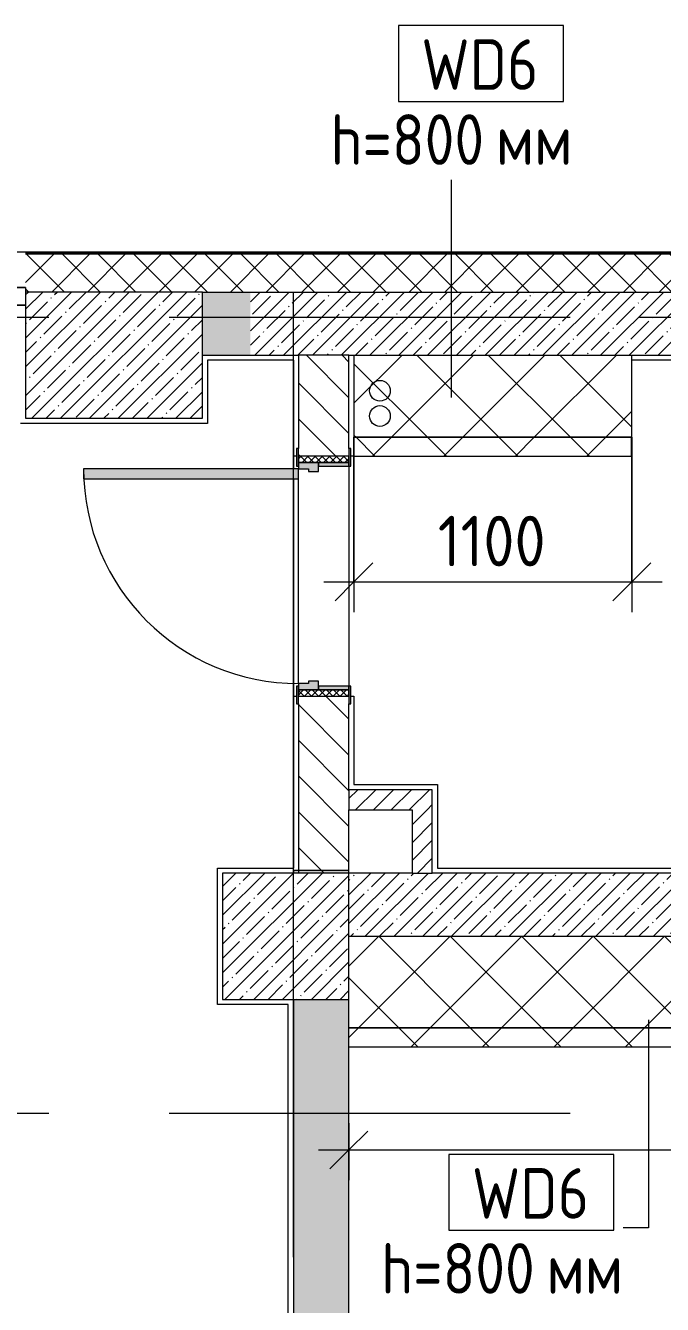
# Model space of a CAD drawing. Header units: millimetres. Extents: x 2623 to 210903, y -8553 to 29000.
# Drawn here: x 56446 to 58966, y 17393 to 22455 of the extents above; entities that cross this region are included whole.
import ezdxf

# ---------------------------------------------------------------- set-up
doc = ezdxf.new("R2010")
doc.units = ezdxf.units.MM
doc.linetypes.add('Осевая', pattern=[3175, 635, -476.25, 1587.5, -476.25])
for name, color, linetype, lineweight in [('A-ANNO-DIMS', 7, 'Continuous', 9), ('A-ANNO-DIMS-100', 7, 'Continuous', 9), ('A-DETL', 7, 'Continuous', 9), ('A-GLAZ', 7, 'Continuous', 9), ('A-WALL', 7, 'Continuous', 9), ('A-WALL-1', 7, 'Continuous', 13), ('A-WALL-IDEN', 7, 'Continuous', 9), ('I-WALL', 7, 'Continuous', 9), ('S-COLS', 7, 'Continuous', 9), ('Оси', 7, 'Continuous', 9), ('Оси-2', 7, 'Осевая', 9)]:
    doc.layers.add(name, color=color, linetype=linetype, lineweight=lineweight)
for name, color, linetype, lineweight, true_color in [('A-DOOR-1', 7, 'Continuous', 9, 0xaaaaaa), ('A-DOOR-2', 7, 'Continuous', 9, 0xe2e2e2), ('A-DOOR-FRAM-1', 7, 'Continuous', 9, 0xe2e2e2), ('A-DOOR-FRAM-2', 7, 'Continuous', 9, 0xaaaaaa), ('A-FLOR-1', 7, 'Continuous', 9, 0xaaaaaa), ('A-WALL-3', 7, 'Continuous', 9, 0xff80c0)]:
    doc.layers.add(name, color=color, linetype=linetype, lineweight=lineweight, true_color=true_color)
doc.styles.add('GOST Common_6', font='GOST_Common.ttf', dxfattribs={"width": 0.9, "height": 200})
doc.styles.add('ISOCPEUR_1', font='isocpeur.ttf', dxfattribs={"width": 0.9, "height": 200})
doc.dimstyles.new('ISO-2_0_0_9К_Средний_округл2', dxfattribs={"dimscale": 304.8, "dimtxt": 199.196235, "dimasz": 0.492126, "dimexe": 0.393701, "dimexo": 0, "dimgap": 0, "dimtad": 1, "dimdec": 0, "dimrnd": 10, "dimzin": 0, "dimdsep": 46, "dimtxsty": 'ISOCPEUR_1', "dimblk1": 'OBLIQUE', "dimblk2": 'OBLIQUE', "dimsah": 1, "dimcen": 0.09, "dimdle": 0.393701, "dimazin": 0, "dimtfac": 1, "dimtdec": 4, "dimtix": 1, "dimtmove": 0, "dimatfit": 3, "dimfxl": 1, "dimtvp": 1, "dimtolj": 1, "dimtzin": 0, "dimarcsym": 2})
pattern_1 = [(45, (-63704.33, 0), (-57.024626, 57.024626), []), (45, (-63647.31, 0), (-57.024626, 57.024626), [100.806, -20.161, 3.353, -16.808])]
pattern_2 = [(45, (-63704.333, 0), (-35.35534, 35.35534), [])]
pattern_3 = [(45, (-139.19, 182.1), (-141.42136, 141.42136), []), (135, (-139.19, 182.1), (-141.42136, -141.42136), [])]
pattern_4 = [(45, (-159.19, -2155.4), (-141.42136, 141.42136), []), (135, (-159.19, -2155.4), (-141.42136, -141.42136), [])]

# ---------------------------------------------------------------- blocks, each defined once
blk = doc.blocks.new('110_Дверь_СКБ_1Ст_Внутренняя1 - Д-8 950x2100h_охрана-V15-План монтажа стен и перегородок 3 этажа в осях 23-33')
at = {"layer": 'A-DOOR-1'}
h = blk.add_hatch(dxfattribs=at)
h.set_pattern_fill('FP_9', color=256, style=0, pattern_type=2)
h.set_pattern_definition([(135, (1826.41, 164.685), (-14.14214, -14.14214), []), (225, (1826.41, 164.685), (14.14214, -14.14214), [])])
h.paths.add_polyline_path([(462.5, -100), (487.5, -100), (487.5, 100), (462.5, 100)])
at = {"layer": 'A-DOOR-2'}
h = blk.add_hatch(color=256, dxfattribs=at)
h.paths.add_polyline_path([(-437.5, 100), (-437.5, 20), (-402.5, 20), (-402.5, 60), (-412.5, 60), (-412.5, 100)])
h.paths.add_polyline_path([(427.5, 60), (427.5, 20), (462.5, 20), (462.5, 100), (437.5, 100), (437.5, 60)])
at = {"layer": 'A-DOOR-FRAM-1'}
for points in [[(397.5, 100), (437.5, 100), (437.5, 950), (397.5, 950), (397.5, 533.6)], [(-492.5, 100), (-422.5, 100), (-422.5, 108), (-492.5, 108)], [(447.5, 100), (517.5, 100), (517.5, 108), (447.5, 108)], [(-437.5, -100), (-422.5, -100), (-422.5, 20), (-437.5, 20)], [(447.5, -100), (462.5, -100), (462.5, 20), (447.5, 20)], [(-492.5, -100), (-492.5, -108), (-422.5, -108), (-422.5, -100)], [(447.5, -100), (447.5, -108), (517.5, -108), (517.5, -100)]]:
    blk.add_hatch(color=256, dxfattribs=at).paths.add_polyline_path(points)
at = {"layer": 'A-DOOR-FRAM-2'}
h = blk.add_hatch(dxfattribs=at)
h.set_pattern_fill('FP_10', color=256, style=0, pattern_type=2)
h.set_pattern_definition([(45, (-296.384, 164.685), (-14.1421, 14.1421), []), (135, (-296.384, 164.685), (-14.1421, -14.1421), [])])
h.paths.add_polyline_path([(-462.5, -100), (-437.5, -100), (-437.5, 100), (-462.5, 100)])
at = {"layer": 'A-DOOR-1'}
for p, q in [((437.5, 950), (397.5, 950)), ((397.5, 950), (397.5, 100)), ((437.5, 100), (437.5, 950)), ((397.5, 100), (437.5, 100))]:
    blk.add_line(p, q, dxfattribs=at)
blk.add_arc((437.5, 100), 850, 90, 180, dxfattribs=at)
at = {"layer": 'A-DOOR-FRAM-2'}
for p, q in [((-422.5, 108), (-492.5, 108)), ((-492.5, 108), (-492.5, 100)), ((-422.5, 100), (-422.5, 108)), ((517.5, 108), (447.5, 108)), ((447.5, 108), (447.5, 100)), ((517.5, 100), (517.5, 108)), ((-492.5, 100), (-422.5, 100)), ((-437.5, 100), (-462.5, 100)), ((-462.5, 100), (-462.5, -100)), ((-412.5, 100), (-437.5, 100)), ((-437.5, 100), (-437.5, 20)), ((-437.5, -100), (-437.5, 100)), ((-422.5, 100), (-437.5, 100)), ((-437.5, 100), (-437.5, 99)), ((-437.5, 99), (-422.5, 99)), ((-422.5, 99), (-422.5, 100)), ((-412.5, 60), (-412.5, 100)), ((-402.5, 60), (-412.5, 60)), ((-402.5, 20), (-402.5, 60)), ((437.5, 60), (427.5, 60)), ((427.5, 60), (427.5, 20)), ((437.5, 100), (437.5, 60)), ((462.5, 100), (437.5, 100)), ((462.5, 100), (447.5, 100)), ((447.5, 100), (447.5, 99)), ((447.5, 100), (517.5, 100)), ((447.5, 99), (462.5, 99)), ((462.5, 20), (462.5, 100)), ((487.5, 100), (462.5, 100)), ((462.5, 100), (462.5, -100)), ((462.5, 99), (462.5, 100)), ((487.5, -100), (487.5, 100)), ((-437.5, 20), (-402.5, 20)), ((-422.5, 20), (-437.5, 20)), ((-437.5, 20), (-437.5, -100)), ((-422.5, -100), (-422.5, 20)), ((427.5, 20), (462.5, 20)), ((462.5, 20), (447.5, 20)), ((447.5, 20), (447.5, -100)), ((462.5, -100), (462.5, 20)), ((-422.5, -100), (-492.5, -100)), ((-492.5, -100), (-492.5, -108)), ((-462.5, -100), (-437.5, -100)), ((-437.5, -100), (-422.5, -100)), ((-422.5, -108), (-422.5, -100)), ((447.5, -100), (462.5, -100)), ((517.5, -100), (447.5, -100)), ((447.5, -100), (447.5, -108)), ((462.5, -100), (487.5, -100)), ((517.5, -108), (517.5, -100)), ((-492.5, -108), (-422.5, -108)), ((447.5, -108), (517.5, -108))]:
    blk.add_line(p, q, dxfattribs=at)
blk = doc.blocks.new('120_Окно_СКБ_1Ст - 120_Окно_СКБ_1Ст 900х2500_h_ с форточкой-V11-План монтажа стен и перегородок 3 этажа в осях 23-33')
at = {"layer": 'A-GLAZ'}
for p, q in [((-450, -127), (-450, -57)), ((-450, -57), (-380, -57)), ((450, -57), (-450, -57)), ((-380, -57), (-380, -127)), ((380, -87), (-380, -87)), ((-380, -87), (-380, -127)), ((-330, -137), (-330, -87)), ((330, -137), (330, -87)), ((380, -127), (380, -57)), ((380, -57), (450, -57)), ((380, -127), (380, -87)), ((450, -57), (450, -127)), ((-380, -127), (-450, -127)), ((-450, -127), (-400, -127)), ((-380, -127), (-400, -127)), ((-400, -127), (-400, -137)), ((-400, -137), (400, -137)), ((400, -137), (-400, -137)), ((-330, -107), (330, -107)), ((330, -117), (-330, -117)), ((450, -127), (380, -127)), ((400, -127), (380, -127)), ((400, -127), (449.8, -127)), ((400, -137), (400, -127))]:
    blk.add_line(p, q, dxfattribs=at)
blk = doc.blocks.new('BSC_Колонна _Прямоугольная - 700х500-23282984-План монтажа стен и перегородок 3 этажа в осях 23-33')
at = {"layer": 'S-COLS'}
h = blk.add_hatch(dxfattribs=at)
h.set_pattern_fill('FP_28', color=256, style=0, pattern_type=2)
h.set_pattern_definition([(45, (-120500, -21150), (-57.024626, 57.024626), []), (45, (-120442.975, -21150), (-57.024626, 57.024626), [100.806, -20.161, 3.353, -16.808])])
h.paths.add_polyline_path([(-340.2, -250), (350, -250), (350, 250), (-350, 250), (-350, -250)])
for p, q in [((350, 250), (-350, 250)), ((-350, 250), (-350, -250)), ((350, -250), (350, 250)), ((-350, -250), (350, -250))]:
    blk.add_line(p, q, dxfattribs=at)
blk = doc.blocks.new('BSC_Колонна _Прямоугольная - 500х500-V19-План монтажа стен и перегородок 3 этажа в осях 23-33')
at = {"layer": 'S-COLS'}
h = blk.add_hatch(dxfattribs=at)
h.set_pattern_fill('FP_37', color=256, style=0, pattern_type=2)
h.set_pattern_definition([(45, (-121180, -18850), (-57.024626, 57.024626), []), (45, (-121122.975, -18850), (-57.024626, 57.024626), [100.806, -20.161, 3.353, -16.808])])
h.paths.add_polyline_path([(-250, -250), (250, -250), (250, 250), (-250, 250), (-250, -158.2)])
for p, q in [((250, 250), (-250, 250)), ((-250, 250), (-250, -250)), ((250, -250), (250, 250)), ((-250, -250), (250, -250))]:
    blk.add_line(p, q, dxfattribs=at)
blk = doc.blocks.new('Зашивка приборов отопления41 - Зашивка приборов отопления-33325756-План монтажа стен и перегородок 3 этажа в осях 23-33')
at = {"layer": 'A-WALL-3'}
h = blk.add_hatch(dxfattribs=at)
h.set_pattern_fill('FP_45', color=256, style=0, pattern_type=2)
h.set_pattern_definition(pattern_3)
h.paths.add_polyline_path([(124655.3, 18669.6), (124690.8, 18669.6), (124690.8, 19032.1), (121290.8, 19032.1), (121290.8, 18669.6), (123840.1, 18669.6)])
h = blk.add_hatch(dxfattribs=at)
h.set_pattern_fill('FP_45', color=256, style=0, pattern_type=2)
h.set_pattern_definition(pattern_3)
h.paths.add_polyline_path([(124647.9, 18594.6), (124690.8, 18594.6), (124690.8, 18669.6), (121290.8, 18669.6), (121290.8, 18594.6), (123840.1, 18594.6)])
for p, q in [((121290.8, 18669.6), (124690.8, 18669.6)), ((124690.8, 18669.6), (121290.8, 18669.6)), ((121290.8, 18594.6), (124690.8, 18594.6))]:
    blk.add_line(p, q, dxfattribs=at)
blk = doc.blocks.new('Зашивка приборов отопления43 - Зашивка приборов отопления-33398518-План монтажа стен и перегородок 3 этажа в осях 23-33')
at = {"layer": 'A-WALL-3'}
h = blk.add_hatch(dxfattribs=at)
h.set_pattern_fill('FP_46', color=256, style=0, pattern_type=2)
h.set_pattern_definition(pattern_4)
h.paths.add_polyline_path([(122390.8, 18669.6), (122390.8, 18994.6), (121290.8, 18994.6), (121290.8, 18669.6), (121910.3, 18669.6)])
h = blk.add_hatch(dxfattribs=at)
h.set_pattern_fill('FP_46', color=256, style=0, pattern_type=2)
h.set_pattern_definition(pattern_4)
h.paths.add_polyline_path([(121290.8, 18594.6), (122389.3, 18594.6), (122389.3, 18669.6), (121290.8, 18669.6)])
for p, q in [((121290.8, 18994.6), (121290.8, 18669.6)), ((122390.8, 18669.6), (122390.8, 18994.6)), ((121290.8, 18669.6), (122390.8, 18669.6)), ((122389.3, 18669.6), (121290.8, 18669.6)), ((121290.8, 18669.6), (121290.8, 18594.6)), ((122389.3, 18594.6), (122389.3, 18669.6)), ((121290.8, 18594.6), (122389.3, 18594.6))]:
    blk.add_line(p, q, dxfattribs=at)
blk = doc.blocks.new('М_стена2 - Типоразмер-30678229-План монтажа стен и перегородок 3 этажа в осях 23-33')
at = {"layer": 'A-WALL-IDEN'}
for p, q in [((3.258, 1.523), (-3.273, 1.523)), ((-3.273, 1.523), (-3.273, -1.477)), ((3.258, -1.477), (3.258, 1.523)), ((-3.273, -1.477), (3.258, -1.477))]:
    blk.add_line(p, q, dxfattribs=at)
blk = doc.blocks.new('DIMBLOCK33-План монтажа стен и перегородок 3 этажа в осях 23-33')
at = {"layer": 'A-ANNO-DIMS-100'}
for p, q in [((57725.7, 18109.9), (57725.7, 17883.8)), ((57725.7, 18003.8), (57725.7, 18109.9)), ((61125.7, 18109.9), (61125.7, 17883.8)), ((61125.7, 18003.8), (61125.7, 18109.9)), ((57605.7, 18003.8), (61245.7, 18003.8))]:
    blk.add_line(p, q, dxfattribs=at)
at = {"layer": 'A-ANNO-DIMS-100', "lineweight": 20}
for p, q in [((57725.7, 18003.8), (57800.7, 18078.8)), ((61125.7, 18003.8), (61200.7, 18078.8)), ((57725.7, 18003.8), (57650.7, 17928.8)), ((61125.7, 18003.8), (61050.7, 17928.8))]:
    blk.add_line(p, q, dxfattribs=at)
at = {"layer": 'A-ANNO-DIMS-100', "color": 0, "insert": (59163.3, 18265.1), "char_height": 200, "width": 629.767, "attachment_point": 1, "line_spacing_factor": 1.149209, "style": 'ISOCPEUR_1'}
blk.add_mtext('3400', dxfattribs=at)
blk = doc.blocks.new('_Oblique')
at = {"color": 0, "linetype": 'ByBlock', "lineweight": -2}
blk.add_line((-0.5, -0.5), (0.5, 0.5), dxfattribs=at)
blk = doc.blocks.new('DIMBLOCK35-План монтажа стен и перегородок 3 этажа в осях 23-33')
at = {"layer": 'A-ANNO-DIMS-100'}
for p, q in [((57745.7, 20825), (57745.7, 20132.9)), ((57745.7, 20252.9), (57745.7, 20825)), ((58845.7, 20825), (58845.7, 20132.9)), ((58845.7, 20252.9), (58845.7, 20825)), ((57625.7, 20252.9), (58965.7, 20252.9))]:
    blk.add_line(p, q, dxfattribs=at)
at = {"layer": 'A-ANNO-DIMS-100', "lineweight": 20}
for p, q in [((57745.7, 20252.9), (57820.7, 20327.9)), ((58845.7, 20252.9), (58920.7, 20327.9)), ((57745.7, 20252.9), (57670.7, 20177.9)), ((58845.7, 20252.9), (58770.7, 20177.9))]:
    blk.add_line(p, q, dxfattribs=at)
at = {"layer": 'A-ANNO-DIMS-100', "color": 0, "insert": (58077.3, 20514.2), "char_height": 200, "width": 524.039, "attachment_point": 1, "line_spacing_factor": 1.149209, "style": 'ISOCPEUR_1'}
blk.add_mtext('1100', dxfattribs=at)

msp = doc.modelspace()

# ---------------------------------------------------------------- hatches: boundary and pattern name
at = {"layer": 'A-WALL'}
h = msp.add_hatch(dxfattribs=at)
h.set_pattern_fill('FP_5', color=256, style=0, pattern_type=2)
h.set_pattern_definition([(45, (-63704.33, 0), (-70.71068, 70.71068), []), (135, (-63704.33, 0), (-70.71068, -70.71068), [])])
h.paths.add_polyline_path([(61375.7, 21400), (61525.7, 21400), (61525.7, 21550), (56445.9, 21550), (56445.9, 21400), (61125.7, 21400)])
h.paths.add_polyline_path([(55545.9, 21400), (55545.9, 21550), (54196.1, 21550), (54196.1, 21400), (55182.3, 21400)])
h.paths.add_polyline_path([(52426.1, 21400), (53296.1, 21400), (53296.1, 21550), (52426.1, 21550)])
h.paths.add_polyline_path([(50996.1, 21400), (50996.1, 21550), (49845.7, 21550), (49845.7, 21400), (50089.6, 21400)])
h.paths.add_polyline_path([(47543.2, 21400), (47545.7, 21400), (47545.7, 21550), (46246.1, 21550), (46246.1, 21400), (47345.7, 21400)])
h.paths.add_polyline_path([(29605.7, 21400), (29605.7, 21550), (29585.7, 21550), (29585.7, 21400)])
h.paths.add_polyline_path([(45346.1, 21400), (45346.1, 21550), (44046.1, 21550), (44046.1, 21400), (44996.9, 21400)])
h.paths.add_polyline_path([(43146.1, 21400), (43146.1, 21550), (41845.9, 21550), (41845.9, 21400), (42450.6, 21400)])
h.paths.add_polyline_path([(40945.9, 21400), (40945.9, 21550), (39745.7, 21550), (39745.7, 21400), (39904.2, 21400)])
h.paths.add_polyline_path([(37357.9, 21400), (37445.7, 21400), (37445.7, 21550), (32905.7, 21550), (32905.7, 21400), (37095.7, 21400)])
at = {"layer": 'I-WALL'}
h = msp.add_hatch(dxfattribs=at)
h.set_pattern_fill('FP_4', color=256, style=0, pattern_type=2)
h.set_pattern_definition(pattern_1)
h.paths.add_polyline_path([(57335.7, 21150), (57335.7, 21400), (57145.7, 21400), (57145.7, 21150)])
h.paths.add_polyline_path([(55500.6, 21150), (55545.9, 21150), (55545.9, 21400), (54196.1, 21400), (54196.1, 21150), (55182.3, 21150)])
h.paths.add_polyline_path([(53296.1, 21150), (53296.1, 21400), (52426.1, 21400), (52426.1, 21150), (53272.5, 21150)])
h.paths.add_polyline_path([(50996.1, 21150), (50996.1, 21400), (49845.7, 21400), (49845.7, 21150), (50726.2, 21150)])
h.paths.add_polyline_path([(46246.1, 21150), (46645.7, 21150), (46645.7, 21400), (46246.1, 21400), (46246.1, 21179.3)])
h.paths.add_polyline_path([(47345.7, 21150), (47545.7, 21150), (47545.7, 21400), (47345.7, 21400), (47345.7, 21275)])
h.paths.add_polyline_path([(45346.1, 21150), (45346.1, 21400), (44046.1, 21400), (44046.1, 21150), (45315.2, 21150)])
h.paths.add_polyline_path([(42450.6, 21150), (43146.1, 21150), (43146.1, 21400), (42345.7, 21400), (42345.7, 21150)])
h.paths.add_polyline_path([(40945.9, 21150), (40945.9, 21400), (39745.7, 21400), (39745.7, 21150), (40859.1, 21150)])
h.paths.add_polyline_path([(37445.7, 21150), (37445.7, 21400), (37095.7, 21400), (37095.7, 21150), (37357.9, 21150)])
h = msp.add_hatch(dxfattribs=at)
h.set_pattern_fill('FP_4', color=256, style=0, pattern_type=2)
h.set_pattern_definition(pattern_1)
h.paths.add_polyline_path([(61125.7, 21150), (61125.7, 21400), (57335.7, 21400), (57335.7, 21150), (60274.9, 21150)])
h = msp.add_hatch(dxfattribs=at)
h.set_pattern_fill('FP_7', color=256, style=0, pattern_type=2)
h.set_pattern_definition([(135, (-63704.33, 0), (-70.71068, -70.71068), [])])
h.paths.add_polyline_path([(57525.7, 19100), (57725.7, 19100), (57725.7, 19800), (57525.7, 19800), (57525.7, 19557)])
h.paths.add_polyline_path([(57525.7, 20750), (57725.7, 20750), (57725.7, 21150), (57525.7, 21150), (57525.7, 20780)])
h = msp.add_hatch(dxfattribs=at)
h.set_pattern_fill('FP_8', color=256, style=0, pattern_type=2)
h.set_pattern_definition(pattern_2)
h.paths.add_polyline_path([(57975.7, 19350), (58055.7, 19350), (58055.7, 19430), (57725.7, 19430), (57725.7, 19350), (57728.6, 19350)])
h = msp.add_hatch(dxfattribs=at)
h.set_pattern_fill('FP_8', color=256, style=0, pattern_type=2)
h.set_pattern_definition(pattern_2)
h.paths.add_polyline_path([(58055.7, 19100), (58055.7, 19350), (57975.7, 19350), (57975.7, 19100)])
h = msp.add_hatch(dxfattribs=at)
h.set_pattern_fill('FP_4', color=256, style=0, pattern_type=2)
h.set_pattern_definition(pattern_1)
h.paths.add_polyline_path([(57725.7, 10380), (57725.7, 10825), (57505.7, 10825), (57505.7, 10380)])
h.paths.add_polyline_path([(57675.7, 12225), (57725.7, 12225), (57725.7, 13400), (57505.7, 13400), (57505.7, 12225), (57645.7, 12225)])
h.paths.add_polyline_path([(57725.7, 13900), (57725.7, 18600), (57505.7, 18600), (57505.7, 13900), (57517.6, 13900)])
h.paths.add_polyline_path([(57725.3, 19100), (57725.7, 19100), (57725.7, 19110), (57505.7, 19110), (57505.7, 19100)])
h = msp.add_hatch(dxfattribs=at)
h.set_pattern_fill('FP_4', color=256, style=0, pattern_type=2)
h.set_pattern_definition(pattern_1)
h.paths.add_polyline_path([(61125.7, 18850), (61125.7, 19100), (57725.7, 19100), (57725.7, 18850), (60274.9, 18850)])

# ---------------------------------------------------------------- linework, layer by layer
at = {"layer": 'A-DETL'}
for centre in [(57848.4, 21009.1), (57848.4, 20909.1)]:
    msp.add_circle(centre, 41, dxfattribs=at)
at = {"layer": 'A-FLOR-1'}
for p, q in [((57505.7, 21130), (57165.7, 21130)), ((57165.7, 21130), (57165.7, 20880)), ((57505.7, 21130), (57505.7, 20700)), ((61105.7, 21130), (58845.7, 21130)), ((57165.7, 20880), (56425.9, 20880)), ((57517.7, 20750), (57505.7, 20750)), ((57745.7, 20750), (57733.7, 20750)), ((57505.7, 20660), (57505.7, 19120)), ((57505.7, 19800), (57517.7, 19800)), ((57733.7, 19800), (57745.7, 19800)), ((57745.7, 19800), (57745.7, 19450)), ((57745.7, 19450), (58075.7, 19450)), ((58075.7, 19450), (58075.7, 19120)), ((57205.7, 18580), (57205.7, 19120)), ((57205.7, 19120), (57505.7, 19120)), ((58075.7, 19120), (61105.7, 19120)), ((57485.7, 18580), (57205.7, 18580)), ((57485.7, 13920), (57485.7, 18580))]:
    msp.add_line(p, q, dxfattribs=at)
at = {"layer": 'A-WALL'}
msp.add_line((61533.7, 21558), (53296.1, 21558), dxfattribs=at)
at = {"layer": 'A-WALL-1'}
for p, q in [((61528.7, 21553), (56445.9, 21553)), ((61525.7, 21550), (56445.9, 21550)), ((57145.7, 21400), (61125.7, 21400)), ((57725.7, 21150), (57525.7, 21150)), ((57725.7, 19430), (57725.7, 19350)), ((57975.7, 19100), (58055.7, 19100))]:
    msp.add_line(p, q, dxfattribs=at)
at = {"layer": 'A-WALL-IDEN'}
for p, q in [((58131.9, 20982), (58131.9, 21843.8)), ((58911.4, 18519.6), (58911.4, 17695.9)), ((58911.4, 17695.9), (58811.4, 17695.9))]:
    msp.add_line(p, q, dxfattribs=at)
at = {"layer": 'I-WALL'}
for p, q in [((57145.7, 21150), (57525.7, 21150)), ((57525.7, 21150), (57525.7, 20780)), ((57725.7, 20780), (57725.7, 21150)), ((57725.7, 21150), (61125.7, 21150)), ((57725.7, 20710), (57725.7, 19840)), ((57525.7, 19850), (57525.7, 20660)), ((57525.7, 19770), (57525.7, 19100)), ((57725.7, 19430), (57725.7, 19770)), ((58055.7, 19430), (57725.7, 19430)), ((58055.7, 19100), (58055.7, 19430)), ((57725.7, 19350), (57975.7, 19350)), ((57725.7, 19100), (57725.7, 19350)), ((57975.7, 19350), (57975.7, 19100)), ((57505.7, 19110), (57505.7, 19100)), ((57725.7, 19110), (57505.7, 19110)), ((57975.7, 19100), (57725.7, 19100)), ((61125.7, 19100), (58055.7, 19100)), ((57725.7, 18850), (61125.7, 18850)), ((57505.7, 18600), (57505.7, 13900)), ((57725.7, 13900), (57725.7, 18600))]:
    msp.add_line(p, q, dxfattribs=at)
at = {"layer": 'Оси'}
for p, q in [((57505.7, 18900), (57505.7, 21400)), ((58875.7, 21300), (61375.7, 21300))]:
    msp.add_line(p, q, dxfattribs=at)
at = {"layer": 'Оси-2'}
for p, q in [((20977.5, 21300), (58875.7, 21300)), ((57505.7, 593.7), (57505.7, 18900)), ((20977.5, 18150), (59025.7, 18150))]:
    msp.add_line(p, q, dxfattribs=at)

# ---------------------------------------------------------------- block references
at = {"layer": 'A-DOOR-1', "rotation": 89.99999999999987}
msp.add_blockref('110_Дверь_СКБ_1Ст_Внутренняя1 - Д-8 950x2100h_охрана-V15-План монтажа стен и перегородок 3 этажа в осях 23-33', (57625.7, 20262.5), dxfattribs=at)
at = {"layer": 'A-GLAZ'}
msp.add_blockref('120_Окно_СКБ_1Ст - 120_Окно_СКБ_1Ст 900х2500_h_ с форточкой-V11-План монтажа стен и перегородок 3 этажа в осях 23-33', (55995.9, 21475), dxfattribs=at)
at = {"layer": 'A-WALL-3'}
for name, p in [('Зашивка приборов отопления43 - Зашивка приборов отопления-33398518-План монтажа стен и перегородок 3 этажа в осях 23-33', (-63545.1, 2155.4)), ('Зашивка приборов отопления41 - Зашивка приборов отопления-33325756-План монтажа стен и перегородок 3 этажа в осях 23-33', (-63565.1, -182.1))]:
    msp.add_blockref(name, p, dxfattribs=at)
at = {"layer": 'A-WALL-IDEN', "xscale": 99.99999999999993, "yscale": 99.99999999999993, "zscale": 99.99999999999993}
for p in [(58248.5, 22302.3), (58448.8, 17833.9)]:
    msp.add_blockref('М_стена2 - Типоразмер-30678229-План монтажа стен и перегородок 3 этажа в осях 23-33', p, dxfattribs=at)
at = {"layer": 'S-COLS'}
for name, p in [('BSC_Колонна _Прямоугольная - 700х500-23282984-План монтажа стен и перегородок 3 этажа в осях 23-33', (56795.7, 21150)), ('BSC_Колонна _Прямоугольная - 500х500-V19-План монтажа стен и перегородок 3 этажа в осях 23-33', (57475.7, 18850))]:
    msp.add_blockref(name, p, dxfattribs=at)

# ---------------------------------------------------------------- texts
at = {"layer": 'A-WALL-IDEN', "char_height": 200, "attachment_point": 1, "style": 'GOST Common_6'}
for s, insert, width in [('WD6', (58012, 22400.3), 584.43), ('h=800', (57652.6, 22103.4), 793.671), ('мм', (58307.5, 22103.4), 360.759), ('WD6', (58212.3, 17932), 584.43), ('h=800', (57852.9, 17635.1), 793.671), ('мм', (58507.7, 17635.1), 360.759)]:
    msp.add_mtext(s, dxfattribs=dict(at, insert=insert, width=width))

# ---------------------------------------------------------------- dimensions: what is measured, and where the dimension line sits
at = {"layer": 'A-ANNO-DIMS'}
for base, p1, p2, override, picture, middle in [((58845.7, 20252.9), (57745.7, 20825), (58845.7, 20825), {"dimpost": '<>', "dimfxl": 1100}, 'DIMBLOCK35-План монтажа стен и перегородок 3 этажа в осях 23-33', (58295.7, 20352.9)), ((61125.7, 18003.8), (57725.7, 18109.9), (61125.7, 18109.9), {"dimpost": '<>', "dimfxl": 3400}, 'DIMBLOCK33-План монтажа стен и перегородок 3 этажа в осях 23-33', (59425.7, 18103.8))]:
    dim = msp.add_linear_dim(base=base, p1=p1, p2=p2, dimstyle='ISO-2_0_0_9К_Средний_округл2', override=override, dxfattribs=at)
    dim.commit()
    dim.dimension.update_dxf_attribs({"geometry": picture, "text_midpoint": middle})

doc.saveas('drawing.dxf')
